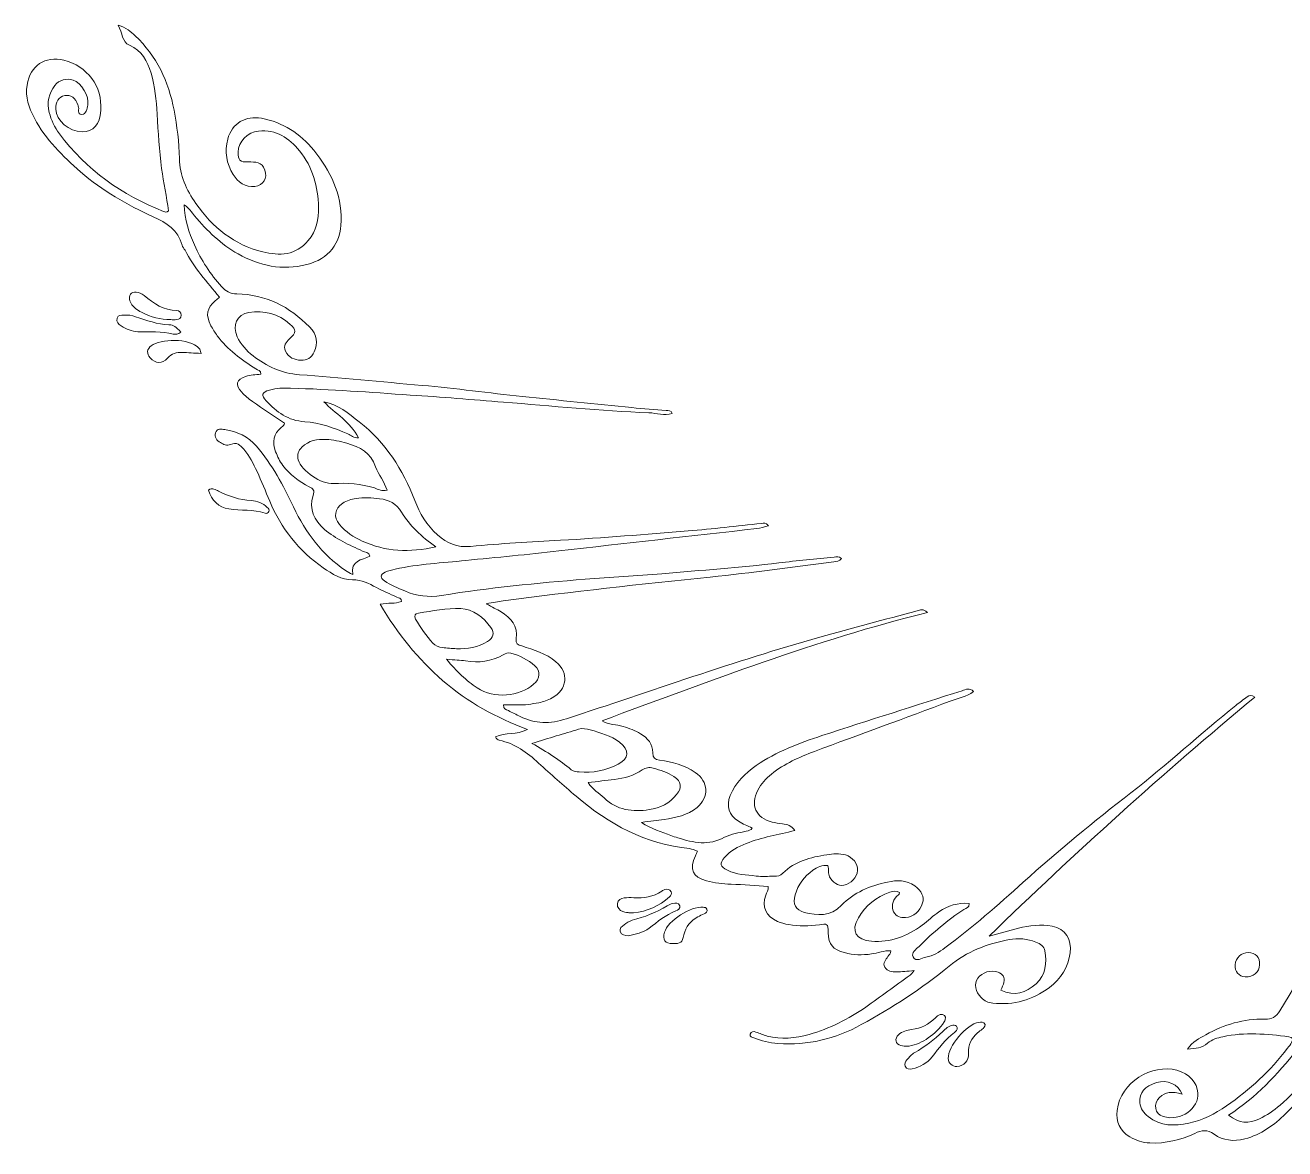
# Model space of a CAD drawing. Header units: millimetres. Extents: x 221 to 981, y -986 to -226.
# Drawn here: x 220.7 to 594, y -986.2 to -653.3 of the extents above; entities that cross this region are included whole.
import ezdxf

# ---------------------------------------------------------------- set-up
doc = ezdxf.new("R2010")
doc.units = ezdxf.units.MM
doc.header["$MEASUREMENT"] = 0
doc.layers.add('Layer 1', color=7, linetype='Continuous')

# ---------------------------------------------------------------- blocks, each defined once
blk = doc.blocks.new('block 2')
at = {"layer": 'Layer 1', "lineweight": 0}
for points, knots in [([(263.16, -708.29), (262.58, -704.18), (261.63, -699.98), (261.1, -695.72), (260.42, -690.36), (260.1, -684.99), (259.76, -679.61), (259.5, -675.52), (259.14, -671.44), (257.96, -667.47), (256.9, -663.85), (255.28, -660.78), (251.55, -659.17), (249.32, -658.21), (249.53, -655.69), (248.21, -653.26), (250.61, -653.99), (251.93, -655.2), (253.22, -656.4), (259.67, -662.39), (263.17, -669.96), (264.78, -678.47), (265.68, -683.19), (266.26, -687.96), (266.36, -692.78), (266.45, -697.79), (268.45, -702.1), (271.25, -706.11), (276.18, -713.19), (282.57, -718.35), (291.05, -720.42), (296, -721.63), (300.91, -721.54), (304.57, -717.1), (306.93, -714.24), (307.75, -710.69), (307.63, -707.2), (307.42, -701.15), (305.95, -695.33), (301.97, -690.49), (298.85, -686.69), (295.06, -684.14), (289.84, -684.63), (286.57, -684.94), (283.79, -687.78), (283.76, -690.85), (283.73, -693.3), (284.28, -693.87), (286.79, -693.8), (288.85, -693.75), (290.83, -693.72), (291.69, -696.18), (292.52, -698.58), (291.27, -700.77), (288.74, -701.02), (285.84, -701.32), (283.74, -699.83), (282.3, -697.52), (280.3, -694.29), (279.71, -690.76), (280.69, -687.03), (281.93, -682.27), (286.08, -680.01), (290.65, -680.84), (297.04, -682.02), (302.16, -685.32), (306.21, -690.34), (311.14, -696.44), (314.44, -703.18), (314.3, -711.23), (314.19, -718.08), (310.67, -722.49), (304.09, -724.19), (296.87, -726.06), (290.13, -724.61), (283.77, -721.05), (278.69, -718.2), (274.58, -714.2), (270.86, -709.77), (269.97, -708.71), (269.31, -707.42), (267.79, -706.5), (267.87, -710.89), (269.24, -714.69), (270.83, -718.4), (272.79, -722.97), (275.58, -727.03), (278.87, -730.75), (280.1, -732.12), (281.4, -732.87), (283.4, -732.9), (291.95, -733.03), (299.02, -736.65), (304.9, -742.69), (307.2, -745.06), (307.54, -747.47), (306.29, -750.1), (305.5, -751.77), (304.23, -752.67), (302.4, -752.56), (300.45, -752.44), (298.73, -751.83), (297.82, -749.85), (297.06, -748.21), (297.95, -747.2), (299.02, -746.2), (301.03, -744.35), (301.13, -743.59), (299.11, -741.85), (295.63, -738.84), (291.49, -737.66), (286.97, -738.4), (283.36, -739), (281.96, -742.2), (283.5, -745.59), (284.56, -747.92), (286.25, -749.74), (288.2, -751.23), (292.24, -754.35), (296.68, -756.47), (301.97, -756.85), (314.1, -757.72), (326.22, -758.95), (338.34, -760.01), (348.26, -760.89), (358.12, -762.26), (368.02, -763.28), (378.84, -764.4), (389.66, -765.54), (400.5, -766.6), (403.88, -766.93), (407.27, -767.15), (410.65, -767.41), (411.34, -767.46), (412.09, -767.35), (412.39, -768.32), (410.06, -769.04), (407.8, -768.21), (405.52, -768.12), (391.12, -767.54), (376.78, -766.13), (362.43, -764.98), (353.21, -764.24), (344, -763.47), (334.76, -762.86), (322.96, -762.08), (311.17, -761.17), (299.34, -760.83), (297.23, -760.77), (295.1, -760.81), (293.05, -761.38), (290.84, -762), (290.49, -762.93), (292.07, -764.59), (295.18, -767.85), (298.63, -770.49), (303.5, -770.77), (307.98, -771.04), (312.2, -772.61), (316.3, -774.41), (317.23, -774.83), (318.04, -775.59), (319.46, -775.53), (317.05, -770.83), (312.54, -768.41), (309.19, -764.85), (313.4, -765.63), (316.47, -768.34), (319.66, -770.84), (327.48, -776.94), (332.61, -784.92), (336.12, -794.11), (337.59, -797.96), (339.69, -801.5), (342.86, -804.29), (345.67, -806.76), (348.62, -808.14), (352.68, -807.73), (361.53, -806.85), (370.44, -806.43), (379.33, -805.92), (391.95, -805.2), (404.55, -804.16), (417.15, -803.13), (424.38, -802.54), (431.59, -801.7), (438.81, -800.92), (439.52, -800.85), (440.18, -800.61), (440.99, -801.64), (439.72, -801.93), (438.6, -802.3), (437.47, -802.43), (417.93, -804.66), (398.38, -806.82), (378.84, -809.08), (369.66, -810.14), (360.44, -810.94), (351.25, -811.91), (344.27, -812.65), (337.23, -812.94), (330.35, -814.45), (329.32, -814.67), (328.28, -814.94), (327.34, -815.38), (325.83, -816.09), (325.78, -816.94), (327.17, -817.96), (328.98, -819.29), (331.1, -820.04), (333.14, -820.93), (336.66, -822.45), (340.19, -822.88), (344.05, -822.25), (358.15, -819.95), (372.38, -818.64), (386.61, -817.43), (394.19, -816.78), (401.81, -816.51), (409.39, -815.83), (420.92, -814.79), (432.49, -814.06), (443.99, -812.62), (449.45, -811.93), (454.94, -811.48), (460.41, -810.87), (461.13, -810.8), (461.79, -810.62), (462.57, -811.34), (461.98, -812.07), (461.16, -812.21), (460.3, -812.32), (448.11, -813.86), (435.93, -815.53), (423.7, -816.81), (403.21, -818.94), (382.73, -821.14), (362.3, -823.85), (360.84, -824.05), (359.39, -824.35), (357.29, -824.7), (359.1, -825.69), (360.41, -826.36), (361.68, -827.12), (364.7, -828.93), (366.78, -831.34), (366.2, -835.13), (365.98, -836.59), (366.63, -836.88), (367.81, -837.23), (371.41, -838.31), (375.01, -839.44), (377.96, -841.92), (381.89, -845.21), (381.36, -850.14), (376.83, -852.63), (375.59, -853.31), (374.28, -853.82), (372.88, -854.06), (370.8, -854.42), (368.73, -854.79), (366.6, -854.68), (365.2, -854.6), (363.8, -854.66), (362.38, -854.66), (362.25, -855.99), (363.24, -856.06), (363.88, -856.4), (365.02, -857.01), (366.19, -857.54), (367.35, -858.12), (371.85, -860.38), (376.15, -860.39), (381.13, -858.78), (406.13, -850.69), (430.84, -841.7), (456.17, -834.66), (465.77, -831.99), (475.4, -829.41), (485.01, -826.79), (485.87, -826.56), (486.75, -826.1), (488.08, -827.28), (454.91, -835.51), (423.47, -847.74), (391.62, -859.38), (393.67, -860.64), (395.89, -860.43), (397.88, -861.08), (399.67, -861.65), (401.45, -862.25), (403.05, -863.24), (405.16, -864.54), (406.71, -866.28), (406.66, -868.9), (406.63, -870.45), (407.34, -870.85), (408.7, -871.06), (412.42, -871.65), (416.08, -872.47), (419.25, -874.7), (423.22, -877.51), (423.48, -881.94), (419.78, -885.1), (416.98, -887.5), (413.48, -888.08), (409.99, -888.63), (407.96, -888.95), (405.91, -889.17), (403.34, -889.51), (406.31, -891.54), (409.25, -892.32), (412.03, -893.44), (412.68, -893.7), (413.39, -893.83), (414.05, -894.05), (418.7, -895.59), (423.25, -896.52), (427.96, -893.91), (429.85, -892.87), (432.21, -892.65), (434.37, -892.13), (435.07, -891.96), (435.75, -891.88), (436.12, -891.21), (434.77, -890.54), (433.34, -889.98), (432.06, -889.19), (429.19, -887.4), (428.35, -884.72), (429.62, -881.59), (431.18, -877.75), (434, -874.96), (437.33, -872.66), (443.29, -868.54), (450.01, -866.02), (456.81, -863.8), (470.63, -859.27), (484.51, -854.92), (498.36, -850.48), (499.47, -850.13), (500.57, -849.49), (501.72, -850.76), (499.63, -852.26), (497.14, -852.72), (494.85, -853.58), (481.44, -858.59), (467.99, -863.48), (454.59, -868.48), (450.07, -870.17), (445.67, -872.11), (441.87, -875.18), (440.2, -876.53), (438.77, -878.06), (437.79, -879.98), (435.51, -884.43), (437.18, -888.18), (442.01, -889.4), (443.02, -889.65), (444.07, -889.82), (445.11, -889.94), (446.56, -890.09), (447.8, -890.55), (448.77, -891.95), (443.81, -893.11), (438.95, -893.9), (434.37, -895.77), (431.95, -896.75), (429.63, -897.87), (427.92, -899.92), (426.4, -901.74), (426.61, -902.59), (428.77, -903.69), (431.46, -905.06), (434.44, -905.04), (437.33, -905.42), (439.06, -905.65), (440.85, -905.44), (442.61, -905.47), (443.59, -905.49), (444.44, -905.32), (445.17, -904.58), (448.77, -900.97), (453.41, -899.84), (458.22, -899.12), (460.07, -898.85), (461.91, -898.62), (463.75, -899.17), (465.99, -899.83), (467.45, -901.7), (467.33, -903.8), (467.21, -905.77), (465.37, -907.75), (463.27, -908.13), (461.63, -908.44), (459.94, -907.35), (459.07, -905.61), (458.58, -904.6), (458.91, -903.53), (458.54, -902.32), (456.85, -902.04), (455.42, -902.81), (454.1, -903.72), (451.49, -905.52), (449.76, -908.01), (448.86, -911.01), (448.07, -913.69), (448.93, -915.51), (451.57, -916.17), (455.47, -917.15), (459.23, -917.54), (462.59, -914.09), (466.27, -910.32), (471.06, -908.23), (476.22, -907.19), (479.02, -906.63), (481.82, -906.48), (484.34, -908.34), (486.33, -909.82), (487.19, -911.62), (486.64, -913.4), (485.87, -915.86), (483.87, -917.52), (481.6, -917.69), (480.06, -917.81), (478.81, -917.41), (478.05, -915.99), (477.32, -914.62), (477.67, -912.77), (478.87, -911.52), (479.17, -911.2), (479.75, -911.15), (479.74, -910.25), (478.9, -909.75), (477.92, -909.85), (476.94, -910.19), (472.91, -911.59), (469.7, -914.11), (467.59, -917.81), (465.34, -921.78), (466.84, -924.34), (471.45, -924.73), (477.13, -925.22), (482.06, -923.27), (486.53, -919.94), (488.22, -918.68), (489.75, -917.2), (491.48, -916.01), (494.15, -914.17), (497.11, -913.23), (500.4, -913.56), (500.59, -914.84), (499.48, -914.91), (498.89, -915.3), (494.03, -918.44), (489.69, -922.2), (485.6, -926.26), (484.75, -927.1), (483.17, -928.12), (483.81, -929.36), (484.68, -931.05), (486.4, -929.62), (487.62, -929.44), (489.7, -929.14), (491.53, -927.97), (493.26, -926.69), (501.38, -920.67), (508.96, -914.02), (516.45, -907.26), (526.75, -897.99), (537.43, -889.18), (548.38, -880.72), (559.07, -872.46), (568.96, -863.27), (579.49, -854.83), (580.59, -853.95), (581.72, -853.12), (582.87, -852.31), (583.47, -851.88), (584.14, -851.72), (585.08, -852.37), (557.89, -874.98), (531.73, -898.59), (506.32, -923.22), (509.22, -922.43), (512.11, -921.59), (515.02, -920.88), (518.33, -920.08), (521.65, -919.63), (525.07, -920.3), (528.81, -921.04), (530.94, -924.25), (530.37, -928.14), (529.75, -932.38), (527.68, -935.87), (524.2, -938.44), (519.2, -942.12), (513.63, -943.78), (507.4, -943.08), (506.05, -942.93), (504.94, -942.42), (503.99, -941.45), (502.27, -939.68), (501.84, -937.38), (502.99, -935.71), (504.17, -933.98), (506.99, -933.09), (508.99, -933.88), (510.34, -934.41), (511.1, -935.41), (510.74, -936.92), (510.55, -937.69), (510.16, -938.41), (509.84, -939.2), (513.87, -941.29), (517.26, -940), (520.25, -937.34), (523.18, -934.73), (523.49, -931.21), (522.86, -927.59), (522.62, -926.23), (521.49, -925.46), (520.22, -924.97), (517.64, -923.99), (514.99, -923.74), (512.27, -924.26), (505.74, -925.49), (499.8, -927.76), (494.52, -932.12), (486.45, -938.78), (477.61, -944.4), (468.44, -949.46), (460.75, -953.71), (452.53, -955.66), (443.73, -955.06), (441.24, -954.89), (438.89, -954.18), (436.57, -953.38), (436.09, -953.22), (435.28, -953.04), (435.52, -952.28), (435.77, -951.44), (436.51, -951.38), (437.25, -951.64), (438.36, -952.03), (439.43, -952.53), (440.55, -952.82), (444.75, -953.92), (448.89, -953.51), (453.03, -952.34), (459.1, -950.64), (464.61, -947.81), (469.76, -944.26), (474.21, -941.2), (478.54, -937.96), (482.9, -934.79), (483.26, -934.53), (483.52, -934.13), (484.16, -933.44), (482.11, -933.6), (480.47, -933.83), (478.85, -933.82), (477.58, -933.81), (476.17, -933.72), (475.42, -932.42), (474.67, -931.11), (475.8, -930.25), (476.34, -929.26), (476.61, -928.76), (477.21, -928.45), (477.19, -927.58), (475.22, -927.43), (473.38, -928.23), (471.48, -928.51), (468.75, -928.91), (466.1, -928.81), (463.48, -928.11), (459.99, -927.17), (458.77, -925.75), (458.69, -922.15), (458.63, -919.29), (458.23, -919.6), (456.03, -919.86), (452.98, -920.24), (449.99, -920.35), (446.96, -919.8), (445.79, -919.59), (444.65, -919.33), (443.58, -918.85), (440.18, -917.32), (438.98, -914.59), (440.12, -911.08), (440.37, -910.31), (440.98, -909.66), (440.89, -908.53), (437.24, -908.29), (433.56, -907.98), (429.88, -907.83), (427.41, -907.73), (424.96, -907.52), (422.58, -906.85), (418.43, -905.69), (417.49, -903.48), (419.28, -899.41), (419.47, -898.98), (419.67, -898.56), (419.91, -898.02), (419.09, -897.76), (418.33, -897.37), (417.55, -897.29), (404.55, -895.94), (393.63, -890.13), (383.91, -881.73), (380.19, -878.5), (376.45, -875.29), (372.84, -871.95), (369.42, -868.79), (365.82, -866.08), (361.12, -865.18), (360.69, -865.1), (360.25, -864.8), (360.05, -864.15), (362.92, -862.72), (366.31, -863.79), (369.49, -861.96), (360.27, -858.5), (351.85, -853.91), (344.47, -847.52), (337.06, -841.1), (331.01, -833.63), (325.88, -824.87), (328.29, -824.32), (330.32, -824.84), (332.14, -824.01), (332.24, -822.99), (331.36, -823.03), (330.79, -822.76), (328.77, -821.81), (326.72, -820.93), (324.74, -819.91), (322.49, -818.75), (320.43, -817.57), (317.64, -817.63), (314.42, -817.71), (311.62, -815.88), (308.99, -814.06), (301.74, -809.05), (296.57, -802.36), (293.12, -794.29), (291.88, -791.37), (290.69, -788.44), (289.37, -785.56), (288.3, -783.21), (287.14, -780.89), (285.42, -778.92), (284.38, -777.72), (283.32, -776.67), (281.52, -777.53), (280.43, -778.04), (279.43, -777.43), (278.51, -776.97), (277.35, -776.4), (276.7, -775.32), (277.07, -774.06), (277.46, -772.71), (278.79, -772.95), (279.78, -773.1), (283.46, -773.69), (286.73, -775.11), (289.23, -778.04), (293.84, -783.45), (297.16, -789.64), (300.18, -796.03), (303.76, -803.58), (308.57, -810.14), (315.62, -814.85), (316.19, -815.24), (316.81, -815.55), (317.73, -816.09), (317.03, -811.77), (320.46, -811.78), (322.79, -810.63), (322.57, -809.42), (321.41, -809.48), (320.63, -809.12), (316.69, -807.3), (312.72, -805.54), (309.37, -802.67), (306.25, -800), (304.74, -796.63), (305.99, -792.66), (306.5, -791.02), (306, -790.61), (304.87, -790.04), (301.8, -788.49), (299.05, -786.52), (297, -783.7), (296.1, -782.45), (295.43, -781.1), (294.89, -779.66), (293.81, -776.79), (294.21, -774.37), (296.64, -772.39), (297, -772.1), (297.44, -771.88), (297.52, -771.21), (294.38, -769.1), (291.17, -766.99), (288.02, -764.79), (286.87, -763.99), (285.79, -763.06), (284.83, -762.05), (282.78, -759.88), (283.2, -758.33), (285.97, -757.39), (287.43, -756.9), (288.95, -756.81), (290.49, -756.73), (290.62, -755.51), (289.59, -755.5), (289, -755.12), (284.73, -752.38), (280.66, -749.4), (277.59, -745.29), (276.89, -744.36), (276.25, -743.36), (275.72, -742.31), (274.07, -739.05), (274.42, -737.25), (277.09, -734.85), (277.43, -734.54), (277.8, -734.27), (278.29, -733.86), (274.45, -729.45), (270.77, -725.06), (268.03, -719.98), (267.75, -719.46), (267.29, -719.01), (267.16, -718.46), (266.02, -713.88), (262.62, -711.85), (258.59, -710.02), (250.89, -706.52), (243.53, -702.31), (237.09, -696.74), (231.74, -692.11), (226.76, -687.13), (223.38, -680.8), (221.75, -677.76), (220.66, -674.55), (221.22, -671.02), (222.13, -665.19), (226.48, -662.3), (232.16, -663.67), (239.08, -665.35), (243.55, -671.42), (243.07, -678.51), (242.79, -682.68), (240.83, -684.93), (237.56, -684.85), (233.58, -684.75), (229.89, -681.6), (229.7, -678.12), (229.59, -676.07), (230.7, -674.39), (232.36, -674.11), (234.15, -673.8), (235.59, -674.82), (236.26, -676.88), (236.3, -676.99), (236.32, -677.12), (236.38, -677.21), (236.88, -678.01), (235.78, -679.76), (237.45, -679.69), (238.8, -679.64), (238.99, -678.03), (239.21, -676.94), (239.72, -674.36), (237.3, -670.39), (234.83, -669.52), (232.98, -668.87), (230.65, -669.5), (229.45, -671.12), (227.68, -673.5), (226.94, -676.15), (227.76, -679.09), (228.39, -681.37), (229.38, -683.5), (230.79, -685.41), (238.76, -696.21), (249.35, -703.52), (261.67, -708.49), (262.11, -708.67), (262.55, -708.82), (263.16, -708.29)], [0, 0, 0, 0, 1, 1, 1, 2, 2, 2, 3, 3, 3, 4, 4, 4, 5, 5, 5, 6, 6, 6, 7, 7, 7, 8, 8, 8, 9, 9, 9, 10, 10, 10, 11, 11, 11, 12, 12, 12, 13, 13, 13, 14, 14, 14, 15, 15, 15, 16, 16, 16, 17, 17, 17, 18, 18, 18, 19, 19, 19, 20, 20, 20, 21, 21, 21, 22, 22, 22, 23, 23, 23, 24, 24, 24, 25, 25, 25, 26, 26, 26, 27, 27, 27, 28, 28, 28, 29, 29, 29, 30, 30, 30, 31, 31, 31, 32, 32, 32, 33, 33, 33, 34, 34, 34, 35, 35, 35, 36, 36, 36, 37, 37, 37, 38, 38, 38, 39, 39, 39, 40, 40, 40, 41, 41, 41, 42, 42, 42, 43, 43, 43, 44, 44, 44, 45, 45, 45, 46, 46, 46, 47, 47, 47, 48, 48, 48, 49, 49, 49, 50, 50, 50, 51, 51, 51, 52, 52, 52, 53, 53, 53, 54, 54, 54, 55, 55, 55, 56, 56, 56, 57, 57, 57, 58, 58, 58, 59, 59, 59, 60, 60, 60, 61, 61, 61, 62, 62, 62, 63, 63, 63, 64, 64, 64, 65, 65, 65, 66, 66, 66, 67, 67, 67, 68, 68, 68, 69, 69, 69, 70, 70, 70, 71, 71, 71, 72, 72, 72, 73, 73, 73, 74, 74, 74, 75, 75, 75, 76, 76, 76, 77, 77, 77, 78, 78, 78, 79, 79, 79, 80, 80, 80, 81, 81, 81, 82, 82, 82, 83, 83, 83, 84, 84, 84, 85, 85, 85, 86, 86, 86, 87, 87, 87, 88, 88, 88, 89, 89, 89, 90, 90, 90, 91, 91, 91, 92, 92, 92, 93, 93, 93, 94, 94, 94, 95, 95, 95, 96, 96, 96, 97, 97, 97, 98, 98, 98, 99, 99, 99, 100, 100, 100, 101, 101, 101, 102, 102, 102, 103, 103, 103, 104, 104, 104, 105, 105, 105, 106, 106, 106, 107, 107, 107, 108, 108, 108, 109, 109, 109, 110, 110, 110, 111, 111, 111, 112, 112, 112, 113, 113, 113, 114, 114, 114, 115, 115, 115, 116, 116, 116, 117, 117, 117, 118, 118, 118, 119, 119, 119, 120, 120, 120, 121, 121, 121, 122, 122, 122, 123, 123, 123, 124, 124, 124, 125, 125, 125, 126, 126, 126, 127, 127, 127, 128, 128, 128, 129, 129, 129, 130, 130, 130, 131, 131, 131, 132, 132, 132, 133, 133, 133, 134, 134, 134, 135, 135, 135, 136, 136, 136, 137, 137, 137, 138, 138, 138, 139, 139, 139, 140, 140, 140, 141, 141, 141, 142, 142, 142, 143, 143, 143, 144, 144, 144, 145, 145, 145, 146, 146, 146, 147, 147, 147, 148, 148, 148, 149, 149, 149, 150, 150, 150, 151, 151, 151, 152, 152, 152, 153, 153, 153, 154, 154, 154, 155, 155, 155, 156, 156, 156, 157, 157, 157, 158, 158, 158, 159, 159, 159, 160, 160, 160, 161, 161, 161, 162, 162, 162, 163, 163, 163, 164, 164, 164, 165, 165, 165, 166, 166, 166, 167, 167, 167, 168, 168, 168, 169, 169, 169, 170, 170, 170, 171, 171, 171, 172, 172, 172, 173, 173, 173, 174, 174, 174, 175, 175, 175, 176, 176, 176, 177, 177, 177, 178, 178, 178, 179, 179, 179, 180, 180, 180, 181, 181, 181, 182, 182, 182, 183, 183, 183, 184, 184, 184, 185, 185, 185, 186, 186, 186, 187, 187, 187, 188, 188, 188, 189, 189, 189, 190, 190, 190, 191, 191, 191, 192, 192, 192, 193, 193, 193, 194, 194, 194, 195, 195, 195, 196, 196, 196, 197, 197, 197, 198, 198, 198, 199, 199, 199, 200, 200, 200, 201, 201, 201, 202, 202, 202, 203, 203, 203, 204, 204, 204, 205, 205, 205, 206, 206, 206, 207, 207, 207, 208, 208, 208, 209, 209, 209, 210, 210, 210, 211, 211, 211, 212, 212, 212, 213, 213, 213, 214, 214, 214, 215, 215, 215, 216, 216, 216, 217, 217, 217, 218, 218, 218, 219, 219, 219, 220, 220, 220, 221, 221, 221, 222, 222, 222, 223, 223, 223, 224, 224, 224, 225, 225, 225, 226, 226, 226, 227, 227, 227, 228, 228, 228, 229, 229, 229, 230, 230, 230, 231, 231, 231, 232, 232, 232, 233, 233, 233, 234, 234, 234, 235, 235, 235, 236, 236, 236, 237, 237, 237, 238, 238, 238, 239, 239, 239, 240, 240, 240, 241, 241, 241, 242, 242, 242, 243, 243, 243, 244, 244, 244, 245, 245, 245, 246, 246, 246, 247, 247, 247, 248, 248, 248, 249, 249, 249, 250, 250, 250, 251, 251, 251, 252, 252, 252, 253, 253, 253, 254, 254, 254, 255, 255, 255, 256, 256, 256, 257, 257, 257, 258, 258, 258, 259, 259, 259, 260, 260, 260, 261, 261, 261, 262, 262, 262, 263, 263, 263, 264, 264, 264, 265, 265, 265, 265]), ([(327.91, -791.07), (327.17, -788.5), (325.32, -786.54), (324.51, -784.13), (323.11, -779.96), (319.87, -778.17), (315.99, -777.16), (313.97, -776.64), (311.89, -776.06), (309.83, -776.01), (307.28, -775.94), (304.69, -776.31), (302.69, -778.28), (301.58, -779.36), (301.13, -780.6), (301.6, -782.09), (302.65, -785.46), (308.39, -789.31), (312, -789.1), (316.12, -788.86), (320.16, -789.18), (324.14, -790.4), (325.3, -790.75), (326.48, -791.51), (327.91, -791.07)], [0, 0, 0, 0, 1, 1, 1, 2, 2, 2, 3, 3, 3, 4, 4, 4, 5, 5, 5, 6, 6, 6, 7, 7, 7, 8, 8, 8, 8]), ([(342.4, -807.85), (338.08, -804.84), (334.68, -801.57), (332.22, -797.59), (330.6, -794.99), (328.51, -793.9), (325.71, -793.59), (323.38, -793.33), (321.05, -793.12), (318.71, -793.52), (317.32, -793.76), (315.96, -794.13), (314.78, -794.93), (312.34, -796.58), (311.94, -798.96), (313.82, -801.24), (315.64, -803.44), (317.97, -804.97), (320.57, -806.16), (327.44, -809.3), (334.51, -809.62), (342.4, -807.85)], [0, 0, 0, 0, 1, 1, 1, 2, 2, 2, 3, 3, 3, 4, 4, 4, 5, 5, 5, 6, 6, 6, 7, 7, 7, 7]), ([(348.5, -838.05), (351.74, -838.11), (354.84, -837.62), (357.64, -835.9), (359.44, -834.79), (359.86, -833.45), (358.68, -831.77), (356.52, -828.67), (353.38, -826.33), (349.74, -826.14), (345.59, -825.93), (341.38, -826.94), (337.2, -827.48), (336.23, -827.61), (335.81, -828.24), (336.38, -829.25), (337.83, -831.82), (339.56, -834.19), (341.5, -836.4), (342.23, -837.23), (343.23, -837.61), (344.3, -837.72), (345.69, -837.87), (347.1, -837.94), (348.5, -838.05)], [0, 0, 0, 0, 1, 1, 1, 2, 2, 2, 3, 3, 3, 4, 4, 4, 5, 5, 5, 6, 6, 6, 7, 7, 7, 8, 8, 8, 8]), ([(345.5, -841.16), (348.57, -844.87), (351.41, -847.54), (354.58, -849.65), (359.63, -852.99), (367.1, -852.25), (371.32, -848.58), (373.27, -846.89), (373.48, -844.68), (371.69, -843.1), (369.66, -841.31), (367.24, -840.09), (364.62, -839.32), (363.74, -839.06), (363.09, -839.42), (362.34, -839.85), (358.85, -841.83), (355.11, -842.32), (351.17, -841.67), (349.58, -841.41), (347.95, -841.37), (345.5, -841.16)], [0, 0, 0, 0, 1, 1, 1, 2, 2, 2, 3, 3, 3, 4, 4, 4, 5, 5, 5, 6, 6, 6, 7, 7, 7, 7]), ([(370.82, -866.1), (375.37, -868.63), (379.08, -871.06), (382.51, -873.89), (383.2, -874.46), (384.03, -874.49), (384.82, -874.56), (388.88, -874.92), (392.76, -874.16), (396.36, -872.29), (399.69, -870.57), (399.83, -868.08), (396.82, -865.76), (394.26, -863.78), (391.17, -863), (388.15, -862.09), (387.01, -861.76), (385.85, -861.55), (384.68, -861.9), (380.35, -863.2), (376.02, -864.52), (370.82, -866.1)], [0, 0, 0, 0, 1, 1, 1, 2, 2, 2, 3, 3, 3, 4, 4, 4, 5, 5, 5, 6, 6, 6, 7, 7, 7, 7]), ([(387.47, -877.73), (388.87, -879.82), (390.75, -880.82), (392.22, -882.24), (396.03, -885.92), (400.71, -886.49), (405.62, -885.72), (408.78, -885.22), (411.67, -883.87), (413.74, -881.26), (415.41, -879.15), (415.17, -877.46), (412.94, -875.95), (411.08, -874.69), (408.94, -874.06), (406.79, -873.45), (405.54, -873.1), (404.58, -873.25), (403.52, -873.97), (401.05, -875.64), (398.25, -876.44), (395.3, -876.78), (392.81, -877.06), (390.31, -877.38), (387.47, -877.73)], [0, 0, 0, 0, 1, 1, 1, 2, 2, 2, 3, 3, 3, 4, 4, 4, 5, 5, 5, 6, 6, 6, 7, 7, 7, 8, 8, 8, 8])]:
    blk.add_open_spline(points, degree=3, knots=knots, dxfattribs=at)
blk = doc.blocks.new('block 6')
at = {"layer": 'Layer 1', "lineweight": 0}
for points, knots in [([(637.06, -970.87), (633.4, -968.96), (630.16, -969.36), (628.19, -971.74), (626.21, -974.12), (626.41, -976.51), (628.84, -978.47), (631.53, -980.63), (634.62, -980.95), (637.84, -980.07), (640.81, -979.25), (643.57, -977.91), (646.02, -976.06), (655.56, -968.83), (662.66, -959.61), (667.95, -948.93), (668.04, -948.73), (667.99, -948.48), (668.02, -948.23), (667.62, -947.64), (666.99, -947.76), (666.46, -947.86), (659.95, -949.19), (653.36, -948.71), (646.8, -948.7), (641.09, -948.7), (635.64, -949.51), (630.41, -951.98), (625.13, -954.47), (619.49, -955.52), (613.64, -954.87), (611.37, -954.62), (610.01, -955.34), (608.8, -957.34), (604.75, -964.12), (599.94, -970.34), (594.26, -975.83), (590.78, -979.2), (586.97, -982.07), (582.12, -983.31), (578.83, -984.16), (575.69, -983.8), (573.03, -981.92), (570.95, -980.45), (569.35, -980.74), (567.29, -981.69), (563.1, -983.62), (558.69, -984.75), (554, -984.51), (551.82, -984.4), (549.86, -983.78), (548.03, -982.67), (545.09, -980.9), (543.89, -978.23), (544.27, -974.91), (545.24, -966.34), (554.71, -961.02), (561.94, -962.98), (565.79, -964.03), (567.99, -966.6), (568.23, -969.68), (568.59, -974.23), (563.2, -978.27), (557.95, -976.69), (555.39, -975.92), (554.94, -972.93), (556.88, -971.02), (558.47, -969.46), (560.62, -969.13), (563.58, -970.01), (562.23, -967.01), (559.27, -965.7), (555.92, -966.64), (552.52, -967.59), (550.83, -969.67), (551.05, -972.58), (551.19, -974.36), (552.14, -975.6), (553.46, -976.69), (557.12, -979.69), (561.34, -979.48), (565.54, -978.65), (569.62, -977.84), (573.24, -975.83), (576.66, -973.52), (583.61, -968.81), (589.67, -963.12), (594.8, -956.47), (595.22, -955.91), (595.66, -955.35), (596.01, -954.74), (596.55, -953.82), (596.34, -953.15), (595.2, -953.02), (588.67, -952.25), (582.13, -951.61), (575.61, -953.03), (574.02, -953.38), (572.36, -953.83), (571.1, -954.93), (569.47, -956.37), (567.56, -956.54), (565.15, -956.68), (566.67, -954.48), (568.69, -953.49), (570.56, -952.45), (575.98, -949.43), (581.8, -947.7), (588.05, -947.84), (590.18, -947.89), (591.36, -947.18), (592.5, -945.33), (599.85, -933.44), (606.49, -921.15), (613.34, -908.98), (624.58, -889.01), (637.11, -869.85), (649.88, -850.84), (650.86, -849.39), (650.88, -849.4), (653.36, -848.19), (644.47, -862.52), (635.43, -875.98), (627.64, -890.21), (619.81, -904.51), (612.05, -918.84), (604.49, -933.44), (605.81, -934.08), (606.43, -933.18), (607.11, -932.72), (610.36, -930.56), (613.77, -928.77), (617.63, -927.95), (618.65, -927.73), (619.69, -927.49), (620.73, -927.43), (624.92, -927.18), (626.76, -928.54), (627.87, -932.59), (627.99, -933.03), (628.03, -933.49), (628.11, -933.94), (629.18, -933.94), (629.59, -933.13), (630.13, -932.58), (633.85, -928.79), (637.95, -925.47), (642.53, -922.78), (643.5, -922.21), (644.36, -921.75), (644.07, -920.4), (643.33, -916.96), (644.45, -913.86), (646.31, -911.12), (652.58, -901.88), (661.35, -897.5), (672.5, -898.61), (682.71, -899.62), (688.6, -908.34), (686.15, -918.3), (684.82, -923.7), (681.85, -928.17), (678.11, -932.16), (675.46, -934.98), (672.72, -937.72), (669.62, -940.08), (668.94, -940.6), (667.92, -940.95), (667.8, -942.21), (670.62, -942.54), (673.11, -941.44), (675.59, -940.56), (680.19, -938.92), (683.97, -935.92), (687.7, -932.86), (689.17, -931.64), (688.97, -929.87), (689.21, -928.33), (690.03, -923.18), (692.22, -918.73), (695.56, -914.81), (696.87, -913.27), (698.42, -912.04), (700.26, -911.17), (701.36, -910.65), (702.48, -910.46), (703.68, -910.59), (705.97, -910.85), (707.41, -912.11), (707.57, -913.97), (707.71, -915.68), (706.2, -918.33), (704.68, -918.86), (703.39, -919.32), (702.15, -919.2), (701.1, -918.16), (700.53, -917.58), (700.36, -916.68), (699.38, -916.26), (697.08, -917.64), (696.02, -919.98), (695.24, -922.44), (694.45, -924.9), (693.94, -927.44), (694.38, -930.06), (695.01, -933.78), (697.41, -935.06), (700.76, -933.26), (704.12, -931.45), (706.76, -928.77), (708.9, -925.63), (712.39, -920.52), (714.8, -914.87), (715.91, -908.84), (720.03, -886.44), (725.82, -864.44), (731.29, -842.36), (734.45, -829.61), (737.16, -816.77), (739.47, -803.84), (739.63, -802.95), (739.52, -801.91), (740.91, -801.41), (741.28, -802.68), (740.87, -803.9), (740.66, -805.02), (735.69, -831.41), (730.37, -857.72), (724.29, -883.87), (721.53, -895.76), (719.76, -907.81), (718.47, -919.93), (718.31, -921.43), (718.39, -922.99), (718.61, -924.48), (718.83, -925.91), (719.68, -926.17), (720.88, -925.27), (722.5, -924.06), (723.67, -922.44), (724.82, -920.79), (725.46, -919.86), (725.96, -918.62), (727.7, -919.09), (727.99, -919.96), (727.6, -920.81), (727.12, -921.51), (724.65, -925.09), (721.98, -928.52), (718.67, -931.38), (718.05, -931.91), (717.37, -932.41), (716.64, -932.77), (714.69, -933.72), (713.48, -933.03), (713.29, -930.81), (713.17, -929.32), (713.27, -927.82), (713.27, -925.55), (711.4, -927.93), (710, -929.73), (708.56, -931.51), (706.1, -934.58), (703.16, -937.04), (699.56, -938.68), (699.13, -938.87), (698.71, -939.09), (698.27, -939.26), (693.44, -941.1), (691.45, -940.27), (689.05, -935.34), (688.75, -935.43), (688.38, -935.43), (688.15, -935.62), (683.51, -939.43), (678.61, -942.85), (673.28, -945.63), (672.1, -946.25), (671.67, -947.27), (671.12, -948.29), (666.9, -956.04), (662.14, -963.45), (656.3, -970.09), (651.46, -975.58), (646.12, -980.51), (639.27, -983.47), (635.07, -985.29), (630.78, -986.25), (626.3, -984.54), (622.62, -983.14), (620.6, -980.03), (621.23, -976.66), (621.82, -973.57), (623.27, -970.86), (625.77, -968.93), (629.83, -965.79), (634.43, -964.9), (639.36, -966.45), (642.76, -967.52), (643.98, -970.28), (642.73, -973.67), (641.3, -977.54), (638.46, -979.55), (635.07, -979.05), (632.11, -978.62), (631.06, -976.01), (632.88, -973.62), (633.89, -972.29), (635.42, -971.65), (637.06, -970.87)], [0, 0, 0, 0, 1, 1, 1, 2, 2, 2, 3, 3, 3, 4, 4, 4, 5, 5, 5, 6, 6, 6, 7, 7, 7, 8, 8, 8, 9, 9, 9, 10, 10, 10, 11, 11, 11, 12, 12, 12, 13, 13, 13, 14, 14, 14, 15, 15, 15, 16, 16, 16, 17, 17, 17, 18, 18, 18, 19, 19, 19, 20, 20, 20, 21, 21, 21, 22, 22, 22, 23, 23, 23, 24, 24, 24, 25, 25, 25, 26, 26, 26, 27, 27, 27, 28, 28, 28, 29, 29, 29, 30, 30, 30, 31, 31, 31, 32, 32, 32, 33, 33, 33, 34, 34, 34, 35, 35, 35, 36, 36, 36, 37, 37, 37, 38, 38, 38, 39, 39, 39, 40, 40, 40, 41, 41, 41, 42, 42, 42, 43, 43, 43, 44, 44, 44, 45, 45, 45, 46, 46, 46, 47, 47, 47, 48, 48, 48, 49, 49, 49, 50, 50, 50, 51, 51, 51, 52, 52, 52, 53, 53, 53, 54, 54, 54, 55, 55, 55, 56, 56, 56, 57, 57, 57, 58, 58, 58, 59, 59, 59, 60, 60, 60, 61, 61, 61, 62, 62, 62, 63, 63, 63, 64, 64, 64, 65, 65, 65, 66, 66, 66, 67, 67, 67, 68, 68, 68, 69, 69, 69, 70, 70, 70, 71, 71, 71, 72, 72, 72, 73, 73, 73, 74, 74, 74, 75, 75, 75, 76, 76, 76, 77, 77, 77, 78, 78, 78, 79, 79, 79, 80, 80, 80, 81, 81, 81, 82, 82, 82, 83, 83, 83, 84, 84, 84, 85, 85, 85, 86, 86, 86, 87, 87, 87, 88, 88, 88, 89, 89, 89, 90, 90, 90, 91, 91, 91, 92, 92, 92, 93, 93, 93, 94, 94, 94, 95, 95, 95, 96, 96, 96, 97, 97, 97, 98, 98, 98, 99, 99, 99, 100, 100, 100, 101, 101, 101, 102, 102, 102, 103, 103, 103, 103]), ([(618.74, -949.83), (620.31, -950.19), (621.25, -950.67), (622.11, -950.56), (626.61, -950), (631.33, -950.27), (635.31, -947.52), (641.52, -943.24), (648.63, -942.52), (655.81, -942.47), (659.67, -942.44), (662.91, -941.17), (666.07, -939.29), (668.71, -937.73), (671.15, -935.87), (673.3, -933.71), (676.87, -930.12), (680.13, -926.26), (681.33, -921.12), (682.36, -916.71), (681.73, -912.66), (678.49, -909.35), (675.01, -905.8), (670.47, -904.35), (665.7, -904.39), (660.65, -904.44), (656.11, -906.54), (652.12, -909.62), (649.74, -911.45), (648.04, -913.8), (647.47, -916.87), (647.04, -919.24), (647.29, -919.59), (649.61, -919.11), (651.25, -918.77), (652.89, -918.76), (654.52, -918.96), (657.58, -919.34), (659.73, -921.66), (659.88, -924.54), (660.03, -927.45), (658.46, -930.39), (655.99, -931.48), (653.26, -932.69), (650.72, -931.99), (648.41, -930.32), (646.43, -928.89), (645.48, -926.74), (644.57, -924.23), (633.59, -930.35), (626.76, -940.25), (618.74, -949.83)], [0, 0, 0, 0, 1, 1, 1, 2, 2, 2, 3, 3, 3, 4, 4, 4, 5, 5, 5, 6, 6, 6, 7, 7, 7, 8, 8, 8, 9, 9, 9, 10, 10, 10, 11, 11, 11, 12, 12, 12, 13, 13, 13, 14, 14, 14, 15, 15, 15, 16, 16, 16, 17, 17, 17, 17]), ([(648.42, -922.72), (649.35, -925.65), (651.01, -927.35), (653.49, -928.13), (654.59, -928.48), (655.92, -928.54), (656.63, -927.29), (657.26, -926.19), (656.52, -925.28), (655.85, -924.45), (653.94, -922.11), (651.43, -922.17), (648.42, -922.72)], [0, 0, 0, 0, 1, 1, 1, 2, 2, 2, 3, 3, 3, 4, 4, 4, 4]), ([(596.36, -947.87), (601.84, -948.6), (607.05, -949.29), (612.25, -950.02), (613.14, -950.15), (613.82, -949.92), (614.47, -949.31), (616.99, -946.95), (619.11, -944.32), (620.36, -941.06), (621.28, -938.68), (621.15, -936.41), (619.32, -934.52), (617.54, -932.68), (615.33, -932.05), (612.9, -933.06), (605.77, -936.03), (599.94, -940.46), (596.36, -947.87)], [0, 0, 0, 0, 1, 1, 1, 2, 2, 2, 3, 3, 3, 4, 4, 4, 5, 5, 5, 6, 6, 6, 6]), ([(577.31, -976.27), (580.38, -978.77), (583.34, -978.9), (586.44, -977.39), (588.66, -976.31), (590.68, -974.94), (592.57, -973.34), (598.35, -968.45), (602.61, -962.29), (606.94, -956.18), (607.28, -955.71), (607.59, -955.2), (607.12, -954.48), (606.16, -954.42), (605.1, -954.48), (604.09, -954.27), (601.26, -953.68), (599.36, -954.64), (597.53, -956.96), (591.82, -964.24), (585.51, -970.96), (577.31, -976.27)], [0, 0, 0, 0, 1, 1, 1, 2, 2, 2, 3, 3, 3, 4, 4, 4, 5, 5, 5, 6, 6, 6, 7, 7, 7, 7])]:
    blk.add_open_spline(points, degree=3, knots=knots, dxfattribs=at)

msp = doc.modelspace()

# ---------------------------------------------------------------- linework, layer by layer
at = {"layer": 'Layer 1', "lineweight": 0}
for points, knots in [([(265.57, -740.51), (266.3, -740.41), (266.93, -740.09), (266.92, -739.21), (266.91, -738.36), (266.31, -737.86), (265.6, -737.85), (261.71, -737.81), (258.82, -735.74), (255.97, -733.41), (254.34, -732.08), (252.55, -732.05), (251.88, -732.96), (251.09, -734.03), (251.7, -735.85), (253.35, -737.19), (253.89, -737.63), (254.49, -738), (255.1, -738.33), (257.82, -739.8), (260.77, -740.42), (263.83, -740.53), (264.41, -740.53), (265, -740.59), (265.57, -740.51)], [0, 0, 0, 0, 1, 1, 1, 2, 2, 2, 3, 3, 3, 4, 4, 4, 5, 5, 5, 6, 6, 6, 7, 7, 7, 8, 8, 8, 8]), ([(263.27, -742.06), (259.81, -741.91), (256.62, -740.76), (253.4, -739.68), (252.27, -739.3), (251.14, -739.07), (249.96, -739.16), (249.17, -739.22), (248.18, -739.06), (247.9, -740.09), (247.61, -741.16), (248.26, -741.92), (249.13, -742.39), (250.67, -743.23), (252.21, -744.09), (254.05, -744.11), (257.56, -744.16), (261.08, -743.9), (264.55, -744.78), (265.19, -744.95), (265.95, -744.92), (266.77, -744.26), (265.25, -742.57), (264.83, -742.14), (263.27, -742.06)], [0, 0, 0, 0, 1, 1, 1, 2, 2, 2, 3, 3, 3, 4, 4, 4, 5, 5, 5, 6, 6, 6, 7, 7, 7, 8, 8, 8, 8]), ([(272.24, -749.1), (269.13, -745.75), (260.84, -746.28), (258.01, -748.26), (256.71, -749.17), (256.6, -750.65), (257.71, -751.86), (259.25, -753.54), (261.23, -753.69), (262.82, -751.95), (264.07, -750.59), (265.48, -750.14), (267.19, -750.24), (268.93, -750.33), (270.66, -750.43), (272.78, -750.54), (272.48, -749.71), (272.45, -749.32), (272.24, -749.1)], [0, 0, 0, 0, 1, 1, 1, 2, 2, 2, 3, 3, 3, 4, 4, 4, 5, 5, 5, 6, 6, 6, 6]), ([(281.03, -796.61), (284.57, -797.17), (288.26, -796.73), (291.76, -797.89), (292.18, -798.04), (292.7, -797.88), (292.9, -797.35), (293.09, -796.83), (292.75, -796.47), (292.41, -796.16), (291.07, -794.93), (289.43, -794.26), (287.66, -794.16), (284.21, -793.96), (281.06, -792.86), (277.99, -791.37), (277.13, -790.96), (276.18, -790.13), (274.95, -791.09), (275.9, -794.12), (278.06, -796.15), (281.03, -796.61)], [0, 0, 0, 0, 1, 1, 1, 2, 2, 2, 3, 3, 3, 4, 4, 4, 5, 5, 5, 6, 6, 6, 7, 7, 7, 7]), ([(400.93, -916.27), (405.02, -915.91), (408.59, -914.35), (411.63, -911.59), (412.07, -911.19), (412.43, -910.68), (412.07, -910.06), (411.67, -909.4), (411.04, -909.13), (410.28, -909.39), (409.95, -909.5), (409.62, -909.65), (409.34, -909.85), (406.82, -911.65), (403.97, -911.95), (401, -911.83), (400.07, -911.79), (399.13, -911.82), (398.2, -911.92), (397.22, -912.03), (396.37, -912.45), (396.21, -913.56), (396.02, -914.81), (396.79, -915.57), (397.82, -915.96), (398.56, -916.24), (399.42, -916.24), (399.61, -916.27), (400.47, -916.27), (400.7, -916.29), (400.93, -916.27)], [0, 0, 0, 0, 1, 1, 1, 2, 2, 2, 3, 3, 3, 4, 4, 4, 5, 5, 5, 6, 6, 6, 7, 7, 7, 8, 8, 8, 9, 9, 9, 10, 10, 10, 10]), ([(405.56, -920.86), (408.1, -918.99), (410.48, -916.89), (413.51, -915.75), (414.12, -915.52), (414.92, -915.04), (414.65, -914.24), (414.31, -913.26), (413.34, -913.39), (412.53, -913.57), (411.97, -913.7), (411.42, -913.97), (410.92, -914.27), (407.68, -916.2), (404.21, -917.55), (400.56, -918.52), (399.69, -918.75), (398.88, -919.33), (398.14, -919.88), (397.5, -920.35), (396.69, -920.94), (397.02, -921.88), (397.38, -922.89), (398.36, -923.07), (399.45, -923.09), (401.53, -922.68), (403.71, -922.22), (405.56, -920.86)], [0, 0, 0, 0, 1, 1, 1, 2, 2, 2, 3, 3, 3, 4, 4, 4, 5, 5, 5, 6, 6, 6, 7, 7, 7, 8, 8, 8, 9, 9, 9, 9]), ([(415.88, -922.85), (416.4, -920.36), (417.91, -918.71), (420.01, -917.5), (420.61, -917.15), (421.28, -916.93), (421.9, -916.62), (422.44, -916.35), (422.91, -916), (422.71, -915.28), (422.54, -914.7), (422.02, -914.72), (421.58, -914.67), (417.96, -914.21), (411.15, -918.63), (410.14, -922.09), (409.48, -924.34), (410.29, -925.43), (412.63, -925.44), (414.89, -925.45), (415.42, -925.11), (415.88, -922.85)], [0, 0, 0, 0, 1, 1, 1, 2, 2, 2, 3, 3, 3, 4, 4, 4, 5, 5, 5, 6, 6, 6, 7, 7, 7, 7]), ([(583.21, -928.07), (581.11, -928.04), (579.44, -929.59), (579.28, -931.72), (579.13, -933.71), (580.35, -935.18), (582.25, -935.3), (584.56, -935.44), (586.45, -933.85), (586.53, -931.69), (586.61, -929.51), (585.32, -928.1), (583.21, -928.07)], [0, 0, 0, 0, 1, 1, 1, 2, 2, 2, 3, 3, 3, 4, 4, 4, 4]), ([(493.07, -948.66), (493.2, -948.48), (493.28, -948.25), (493.34, -948.03), (493.65, -946.91), (492.94, -946.2), (491.82, -946.46), (491.22, -946.6), (490.83, -946.98), (490.41, -947.41), (488.49, -949.42), (486.15, -950.54), (483.37, -950.92), (482.01, -951.11), (480.6, -951.46), (479.51, -952.45), (478.24, -953.62), (478.56, -955.2), (480.2, -955.67), (480.75, -955.82), (481.35, -955.77), (482.61, -955.86), (486.68, -955.02), (490.3, -952.5), (493.07, -948.66)], [0, 0, 0, 0, 1, 1, 1, 2, 2, 2, 3, 3, 3, 4, 4, 4, 5, 5, 5, 6, 6, 6, 7, 7, 7, 8, 8, 8, 8]), ([(495.56, -949.61), (494.35, -949.86), (493.45, -950.64), (492.63, -951.44), (490.11, -953.9), (487.35, -956), (484.29, -957.74), (483.4, -958.25), (482.71, -959.11), (481.98, -959.86), (481.48, -960.38), (481.16, -961.08), (481.46, -961.77), (481.86, -962.68), (482.8, -962.74), (483.58, -962.55), (485.89, -961.97), (487.96, -960.87), (489.46, -958.97), (491.48, -956.42), (493.41, -953.78), (496.06, -951.8), (496.53, -951.44), (496.97, -951.07), (496.84, -950.3), (496.66, -949.74), (496.27, -949.46), (495.56, -949.61)], [0, 0, 0, 0, 1, 1, 1, 2, 2, 2, 3, 3, 3, 4, 4, 4, 5, 5, 5, 6, 6, 6, 7, 7, 7, 8, 8, 8, 9, 9, 9, 9]), ([(503.27, -948.79), (499.62, -949.34), (494.13, -955.87), (494.21, -959.5), (494.24, -960.85), (495.4, -961.91), (496.75, -961.83), (498.9, -961.7), (500.4, -960.22), (500.24, -958), (500.05, -955.39), (501.14, -953.54), (502.94, -951.84), (503.73, -951.1), (505.02, -950.72), (505.18, -949.43), (504.69, -948.56), (503.91, -948.69), (503.27, -948.79)], [0, 0, 0, 0, 1, 1, 1, 2, 2, 2, 3, 3, 3, 4, 4, 4, 5, 5, 5, 6, 6, 6, 6])]:
    msp.add_open_spline(points, degree=3, knots=knots, dxfattribs=at)

# ---------------------------------------------------------------- block references
at = {"layer": 'Layer 1'}
for name in ['block 2', 'block 6']:
    msp.add_blockref(name, (0, 0), dxfattribs=at)

doc.saveas('drawing.dxf')
